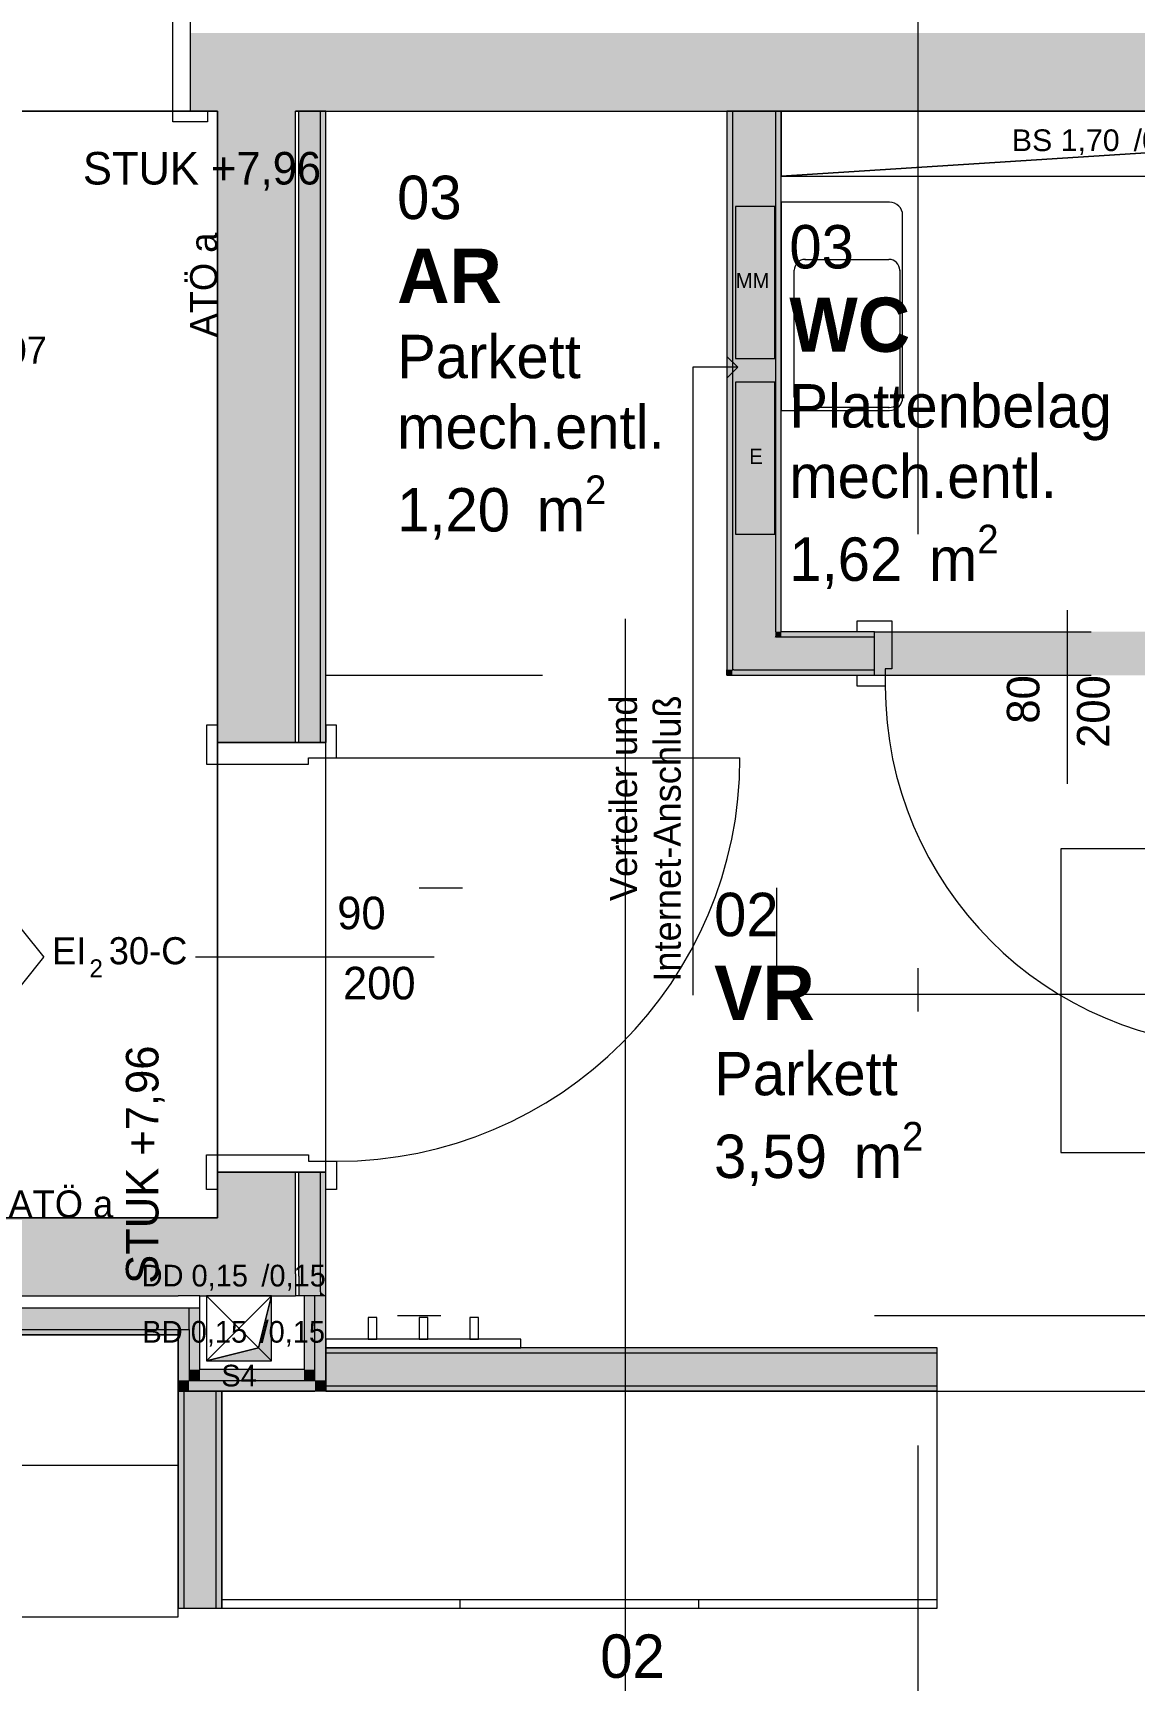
# Model space of a CAD drawing. Header units: metres. Extents: x -4 to 206, y -18 to 45.
# Drawn here: x 12.96 to 15.499, y -9.84 to -6.045 of the extents above; entities that cross this region are included whole.
import ezdxf

# ---------------------------------------------------------------- set-up
doc = ezdxf.new("R2010")
doc.units = ezdxf.units.M
doc.header["$MEASUREMENT"] = 0
for name, pattern in [('Achse', [0.004, 0.002, -0.001, 0, -0.001]), ('Schnittlinie', [0.006, 0.003, -0.0015, 0, -0.0015]), ('Strichlinie eng', [0.002, 0.0015, -0.0005]), ('Untersicht', [0.001, 0.0005, -0.0005])]:
    doc.linetypes.add(name, pattern=pattern)
for name, color, linetype in [('2._2.Stock PP STG1_4_000 Achsraster', 7, 'Continuous'), ('2._2.Stock PP STG1_4_120 Wand Innen tragend', 7, 'Continuous'), ('2._2.Stock PP STG1_4_130 Wand Innen', 7, 'Continuous'), ('2._2.Stock PP STG1_4_170 Schachtwände', 7, 'Continuous'), ('2._2.Stock PP STG1_4_220 Bodenaufbau', 7, 'Continuous'), ('2._2.Stock PP STG1_4_270 Deckendurchbruchsymbol', 7, 'Continuous'), ('2._2.Stock PP STG1_4_510 Möblierung', 7, 'Continuous'), ('2._2.Stock PP STG1_4_520 Fixeinbauten', 7, 'Continuous'), ('2._2.Stock PP STG1_4_530 Küche', 7, 'Continuous'), ('2._2.Stock PP STG1_4_540 Sanitäreinrichtung', 7, 'Continuous'), ('2._2.Stock PP STG1_4_630 Elektrische Installation', 7, 'Continuous'), ('2._2.Stock PP STG1_4_810 Raum', 7, 'Continuous'), ('2._2.Stock PP STG1_4_815 Raumbegrenzung', 7, 'Continuous'), ('2._2.Stock PP STG1_4_851 Marker Schnitt', 7, 'Continuous'), ('2._2.Stock PP STG1_4_910 Allgemein Bemaßung.x', 7, 'Continuous'), ('2._2.Stock PP STG1_4_945 Einreichplan Beschriftung', 7, 'Continuous')]:
    doc.layers.add(name, color=color, linetype=linetype)
doc.styles.add('ERSTELLTER_STIL_1', font='arial.ttf')
doc.styles.add('ERSTELLTER_STIL_2', font='')
doc.styles.add('ERSTELLTER_STIL_6', font='')
doc.styles.get('ERSTELLTER_STIL_2').set_extended_font_data('Eurostile')
doc.styles.get('ERSTELLTER_STIL_6').set_extended_font_data('Eurostile', bold=True)

msp = doc.modelspace()

# ---------------------------------------------------------------- hatches: boundary and pattern name
at = {"layer": '2._2.Stock PP STG1_4_120 Wand Innen tragend', "linetype": 'Continuous', "lineweight": 13, "true_color": 0x3f7f02}
for points in [[(16.385, -6.045), (13.3225, -6.045), (13.3225, -6.225), (16.385, -6.225)], [(13.385, -7.68), (13.565, -7.68), (13.565, -6.225), (13.385, -6.225)], [(13.385, -8.775), (13.565, -8.775), (13.565, -8.67), (13.385, -8.67)], [(9.685, -8.955), (13.295, -8.955), (13.295, -8.775), (9.685, -8.775)], [(13.32, -8.865), (13.295, -8.775), (13.295, -8.955), (13.32, -8.955)], [(13.385, -8.775), (13.295, -8.775), (13.345, -8.955), (13.385, -8.955)], [(13.385, -8.775), (13.565, -8.9046), (13.565, -8.775)], [(13.385, -8.955), (13.565, -8.955), (13.565, -8.9046), (13.385, -8.775)], [(13.345, -8.955), (13.32, -8.865), (13.32, -8.955)]]:
    msp.add_hatch(color=76, dxfattribs=at).paths.add_polyline_path(points)
at = {"layer": '2._2.Stock PP STG1_4_120 Wand Innen tragend', "linetype": 'Continuous', "lineweight": 13, "true_color": 0xffaa00}
for points in [[(13.5725, -6.225), (13.5725, -7.68), (13.6225, -7.68), (13.6225, -6.225)], [(13.5725, -8.91), (13.6225, -8.946), (13.6225, -8.67), (13.5725, -8.67)], [(13.6225, -8.946), (13.5725, -8.91), (13.5725, -8.955), (13.6225, -8.955)], [(9.685, -9.0325), (13.295, -9.0325), (13.295, -8.9825), (9.685, -8.9825)], [(13.32, -9.0325), (13.32, -8.9825), (13.295, -8.9825), (13.295, -9.0325)]]:
    msp.add_hatch(color=40, dxfattribs=at).paths.add_polyline_path(points)
at = {"layer": '2._2.Stock PP STG1_4_120 Wand Innen tragend', "linetype": 'Continuous', "lineweight": 13, "true_color": 0xfb02fe}
for points in [[(13.6225, -6.225), (13.6225, -7.68), (13.635, -7.68), (13.635, -6.225)], [(13.6225, -8.946), (13.635, -8.955), (13.635, -8.67), (13.6225, -8.67)], [(13.6225, -8.946), (13.6225, -8.955), (13.635, -8.955)], [(9.685, -9.045), (13.295, -9.045), (13.295, -9.0325), (9.685, -9.0325)]]:
    msp.add_hatch(color=6, dxfattribs=at).paths.add_polyline_path(points)
at = {"layer": '2._2.Stock PP STG1_4_130 Wand Innen', "linetype": 'Continuous', "lineweight": 13, "true_color": 0xfb02fe}
for points in [[(14.5725, -7.5125), (14.5725, -6.225), (14.56, -6.225), (14.56, -7.5125)], [(14.685, -7.425), (14.685, -6.225), (14.6725, -6.225), (14.6725, -7.425)], [(14.6725, -7.435), (14.685, -7.425), (14.6725, -7.425)], [(14.685, -7.425), (14.6725, -7.435), (14.6725, -7.4375), (14.685, -7.4375)], [(14.685, -7.425), (14.685, -7.4375), (14.9, -7.4375), (14.9, -7.425)], [(14.5725, -7.5125), (14.56, -7.5125), (14.56, -7.525), (14.5725, -7.515)], [(14.5725, -7.5125), (14.5725, -7.515), (14.5756, -7.5125)], [(14.5725, -7.515), (14.5725, -7.525), (14.9, -7.525), (14.9, -7.5125), (14.5756, -7.5125)], [(14.56, -7.525), (14.5725, -7.525), (14.5725, -7.515)], [(15.045, -9.075), (13.635, -9.075), (13.635, -9.0875), (15.045, -9.0875)], [(13.295, -9.175), (13.295, -9.675), (13.3075, -9.675), (13.3075, -9.175)], [(13.395, -9.675), (13.395, -9.175), (13.3825, -9.175), (13.3825, -9.675)], [(13.635, -9.175), (15.045, -9.175), (15.045, -9.1625), (13.635, -9.1625)]]:
    msp.add_hatch(color=6, dxfattribs=at).paths.add_polyline_path(points)
at = {"layer": '2._2.Stock PP STG1_4_130 Wand Innen', "linetype": 'Continuous', "lineweight": 13, "true_color": 0xffaa00}
for points in [[(14.6694, -7.4375), (14.6725, -7.435), (14.6725, -6.225), (14.5725, -6.225), (14.5725, -7.4375)], [(14.5725, -7.4375), (14.5725, -7.5125), (14.5756, -7.5125), (14.6694, -7.4375)], [(14.6725, -7.4375), (14.6694, -7.4375), (14.5756, -7.5125), (14.6725, -7.5125)], [(14.6725, -7.435), (14.6694, -7.4375), (14.6725, -7.4375)], [(14.6725, -7.5125), (14.9, -7.5125), (14.9, -7.4375), (14.6725, -7.4375)], [(15.045, -9.0875), (13.635, -9.0875), (13.635, -9.1625), (15.045, -9.1625)], [(13.3825, -9.675), (13.3825, -9.175), (13.3075, -9.175), (13.3075, -9.675)]]:
    msp.add_hatch(color=40, dxfattribs=at).paths.add_polyline_path(points)
at = {"layer": '2._2.Stock PP STG1_4_130 Wand Innen', "linetype": 'Continuous', "lineweight": 0, "true_color": 0xffffff}
msp.add_hatch(color=7, dxfattribs=at).paths.add_polyline_path([(15.79, -7.525), (15.79, -7.425), (14.9, -7.425), (14.9, -7.525)])
at = {"layer": '2._2.Stock PP STG1_4_170 Schachtwände', "linetype": 'Continuous', "lineweight": 13, "true_color": 0xfb02fe}
for points in [[(13.61, -9.125), (13.61, -8.955), (13.585, -8.955), (13.585, -9.125)], [(13.635, -9.15), (13.635, -8.955), (13.61, -8.955), (13.61, -9.15)], [(13.345, -9.125), (13.345, -8.9825), (13.32, -8.9825), (13.32, -9.125)], [(13.32, -9.15), (13.32, -9.0325), (13.295, -9.0325), (13.295, -9.15)], [(13.32, -9.125), (13.32, -9.15), (13.345, -9.125)], [(13.345, -9.125), (13.32, -9.15), (13.345, -9.15)], [(13.585, -9.125), (13.345, -9.125), (13.345, -9.15), (13.585, -9.15)], [(13.585, -9.15), (13.61, -9.15), (13.585, -9.125)], [(13.585, -9.125), (13.61, -9.15), (13.61, -9.125)], [(13.295, -9.15), (13.295, -9.175), (13.32, -9.15)], [(13.32, -9.15), (13.295, -9.175), (13.32, -9.175)], [(13.61, -9.15), (13.32, -9.15), (13.32, -9.175), (13.61, -9.175)], [(13.61, -9.175), (13.635, -9.175), (13.61, -9.15)], [(13.61, -9.15), (13.635, -9.175), (13.635, -9.15)]]:
    msp.add_hatch(color=6, dxfattribs=at).paths.add_polyline_path(points)
at = {"layer": '2._2.Stock PP STG1_4_270 Deckendurchbruchsymbol', "linetype": 'Continuous', "lineweight": 0}
msp.add_hatch(color=8, dxfattribs=at).paths.add_polyline_path([(13.36, -9.105), (13.51, -9.105), (13.51, -8.955), (13.4797, -9.0747)])
at = {"layer": '2._2.Stock PP STG1_4_630 Elektrische Installation', "linetype": 'Continuous', "lineweight": 0, "true_color": 0x3f1b00}
for points in [[(14.67, -6.445), (14.58, -6.445), (14.58, -6.795), (14.67, -6.795)], [(14.67, -6.85), (14.58, -6.85), (14.58, -7.2), (14.67, -7.2)]]:
    msp.add_hatch(color=28, dxfattribs=at).paths.add_polyline_path(points)

# ---------------------------------------------------------------- linework, layer by layer
at = {"layer": '2._2.Stock PP STG1_4_000 Achsraster', "color": 5, "linetype": 'Achse', "lineweight": 0, "ltscale": 1000}
for p, q in [((15, 3), (15, -18)), ((-1.5, -9), (21, -9))]:
    msp.add_line(p, q, dxfattribs=at)
at = {"layer": '2._2.Stock PP STG1_4_120 Wand Innen tragend', "color": 7, "linetype": 'Continuous', "lineweight": 13, "ltscale": 1000}
for p, q in [((13.3225, -5.975), (13.3225, -6.225)), ((13.2825, -6.25), (13.2825, -6.015)), ((13.3625, -6.25), (13.2825, -6.25)), ((13.3225, -6.225), (13.3625, -6.225)), ((13.3625, -6.225), (13.3625, -6.25)), ((13.5725, -7.68), (13.5725, -6.225)), ((13.6225, -7.68), (13.6225, -6.225)), ((13.385, -7.64), (13.36, -7.64)), ((13.36, -7.64), (13.36, -7.73)), ((13.385, -7.68), (13.385, -7.64)), ((13.66, -7.64), (13.635, -7.64)), ((13.635, -7.64), (13.635, -7.68)), ((13.66, -7.715), (13.66, -7.64)), ((13.635, -7.68), (13.385, -7.68)), ((13.565, -7.68), (13.5725, -7.68)), ((13.565, -7.68), (13.5725, -7.68)), ((13.565, -7.68), (13.5725, -7.68)), ((13.5725, -7.68), (13.6225, -7.68)), ((13.5725, -7.68), (13.6225, -7.68)), ((13.5725, -7.68), (13.6225, -7.68)), ((13.6225, -7.68), (13.635, -7.68)), ((13.6225, -7.68), (13.635, -7.68)), ((13.6225, -7.68), (13.635, -7.68)), ((13.36, -7.73), (13.595, -7.73)), ((13.595, -7.73), (13.595, -7.715)), ((13.595, -7.715), (13.66, -7.715)), ((13.66, -7.715), (14.59, -7.715)), ((13.885, -8.175), (13.335, -8.175)), ((13.36, -8.63), (13.595, -8.63)), ((13.36, -8.71), (13.36, -8.63)), ((13.595, -8.63), (13.595, -8.645)), ((13.595, -8.645), (13.66, -8.645)), ((13.66, -8.645), (13.66, -8.71)), ((13.635, -8.67), (13.385, -8.67)), ((13.385, -8.67), (13.385, -8.71)), ((13.565, -8.67), (13.5725, -8.67)), ((13.565, -8.67), (13.5725, -8.67)), ((13.565, -8.67), (13.5725, -8.67)), ((13.5725, -8.91), (13.5725, -8.67)), ((13.5725, -8.67), (13.6225, -8.67)), ((13.5725, -8.67), (13.6225, -8.67)), ((13.5725, -8.67), (13.6225, -8.67)), ((13.6225, -8.946), (13.6225, -8.67)), ((13.6225, -8.67), (13.635, -8.67)), ((13.6225, -8.67), (13.635, -8.67)), ((13.6225, -8.67), (13.635, -8.67)), ((13.635, -8.71), (13.635, -8.67)), ((13.385, -8.71), (13.36, -8.71)), ((13.66, -8.71), (13.635, -8.71)), ((13.5725, -8.91), (13.5725, -8.955)), ((13.6225, -8.946), (13.6225, -8.955)), ((9.685, -8.9825), (13.295, -8.9825)), ((9.685, -9.0325), (13.295, -9.0325))]:
    msp.add_line(p, q, dxfattribs=at)
at = {"layer": '2._2.Stock PP STG1_4_120 Wand Innen tragend', "color": 7, "linetype": 'Continuous', "lineweight": 18, "ltscale": 1000}
for p, q in [((13.3225, -6.045), (13.3225, -6.225)), ((13.3225, -6.045), (13.3225, -6.225)), ((13.3225, -6.045), (13.3225, -6.225)), ((13.565, -7.68), (13.565, -6.225)), ((13.385, -7.68), (13.565, -7.68)), ((13.385, -7.68), (13.565, -7.68)), ((13.385, -7.68), (13.565, -7.68)), ((13.385, -8.67), (13.565, -8.67)), ((13.385, -8.67), (13.565, -8.67)), ((13.385, -8.67), (13.565, -8.67)), ((13.565, -8.775), (13.565, -8.67)), ((13.565, -8.9046), (13.565, -8.775)), ((13.565, -8.9046), (13.565, -8.775)), ((13.565, -8.9046), (13.565, -8.955)), ((13.565, -8.9046), (13.565, -8.955)), ((9.685, -8.955), (13.295, -8.955))]:
    msp.add_line(p, q, dxfattribs=at)
at = {"layer": '2._2.Stock PP STG1_4_120 Wand Innen tragend', "color": 8, "linetype": 'Continuous', "lineweight": 13, "ltscale": 1000}
for p, q in [((13.3225, -6.225), (12.3325, -6.225)), ((13.385, -8.67), (13.385, -7.68)), ((13.635, -8.67), (13.635, -7.68))]:
    msp.add_line(p, q, dxfattribs=at)
at = {"layer": '2._2.Stock PP STG1_4_120 Wand Innen tragend', "color": 7, "linetype": 'Continuous', "lineweight": 18, "ltscale": 1000, "flags": 128}
for points in [[(13.3225, -6.225), (13.385, -6.225)], [(13.385, -6.225), (13.385, -7.68)], [(13.565, -6.225), (16.385, -6.225)], [(13.385, -8.67), (13.385, -8.775)], [(13.295, -8.775), (6.835, -8.775)], [(13.385, -8.775), (13.295, -8.775)], [(13.345, -8.955), (13.565, -8.955)]]:
    msp.add_lwpolyline(points, dxfattribs=at)
at = {"layer": '2._2.Stock PP STG1_4_120 Wand Innen tragend', "color": 7, "linetype": 'Continuous', "lineweight": 13, "ltscale": 1000, "flags": 128}
for points in [[(13.5725, -6.225), (13.565, -6.225)], [(13.6225, -6.225), (13.5725, -6.225)], [(13.635, -6.225), (13.6225, -6.225)], [(13.635, -7.68), (13.635, -6.225)], [(13.635, -8.955), (13.635, -8.67)], [(13.5725, -8.955), (13.565, -8.955)], [(13.6225, -8.955), (13.5725, -8.955)], [(13.635, -8.955), (13.6225, -8.955)], [(13.295, -9.045), (13.295, -9.0325)], [(9.685, -9.045), (13.295, -9.045)]]:
    msp.add_lwpolyline(points, dxfattribs=at)
at = {"layer": '2._2.Stock PP STG1_4_120 Wand Innen tragend', "color": 7, "linetype": 'Continuous', "lineweight": 13, "ltscale": 1000}
msp.add_arc((13.66, -7.715), 0.93, 270, 0, dxfattribs=at)
at = {"layer": '2._2.Stock PP STG1_4_130 Wand Innen', "color": 7, "linetype": 'Continuous', "lineweight": 18, "ltscale": 1000}
for p, q in [((14.5725, -6.225), (14.5725, -7.4375)), ((14.6725, -7.425), (14.6725, -6.225)), ((14.5725, -7.4375), (14.5725, -7.5125)), ((14.6725, -7.425), (14.6725, -7.435)), ((14.6725, -7.425), (14.6725, -7.435)), ((14.6725, -7.4375), (14.6725, -7.435)), ((14.6725, -7.4375), (14.6725, -7.435)), ((14.9, -7.4375), (14.6725, -7.4375)), ((14.9, -7.4375), (14.9, -7.425)), ((14.9, -7.4375), (14.9, -7.425)), ((14.9, -7.4375), (14.9, -7.425)), ((14.9, -7.5125), (14.9, -7.4375)), ((14.9, -7.5125), (14.9, -7.4375)), ((14.9, -7.5125), (14.9, -7.4375)), ((14.5756, -7.5125), (14.5725, -7.5125)), ((14.5756, -7.5125), (14.5725, -7.5125)), ((14.5756, -7.5125), (14.6725, -7.5125)), ((14.5756, -7.5125), (14.6725, -7.5125)), ((14.6725, -7.5125), (14.9, -7.5125)), ((14.9, -7.525), (14.9, -7.5125)), ((14.9, -7.525), (14.9, -7.5125)), ((14.9, -7.525), (14.9, -7.5125)), ((15.045, -9.0875), (13.635, -9.0875)), ((13.3075, -9.175), (13.3075, -9.675)), ((13.3825, -9.675), (13.3825, -9.175)), ((13.635, -9.1625), (15.045, -9.1625))]:
    msp.add_line(p, q, dxfattribs=at)
at = {"layer": '2._2.Stock PP STG1_4_130 Wand Innen', "color": 7, "linetype": 'Continuous', "lineweight": 13, "ltscale": 1000}
for p, q in [((14.86, -7.425), (14.86, -7.4)), ((14.86, -7.4), (14.94, -7.4)), ((14.94, -7.4), (14.94, -7.51)), ((15.345, -7.775), (15.345, -7.375)), ((14.9, -7.425), (14.86, -7.425)), ((14.9, -7.525), (14.9, -7.425)), ((14.94, -7.51), (14.925, -7.51)), ((14.925, -7.51), (14.925, -7.55)), ((14.86, -7.55), (14.86, -7.525)), ((14.86, -7.525), (14.9, -7.525)), ((14.925, -7.55), (14.86, -7.55))]:
    msp.add_line(p, q, dxfattribs=at)
at = {"layer": '2._2.Stock PP STG1_4_130 Wand Innen', "color": 8, "linetype": 'Untersicht', "lineweight": 13, "ltscale": 1000}
for p, q in [((14.9, -7.425), (15.79, -7.425)), ((14.9, -7.525), (15.79, -7.525))]:
    msp.add_line(p, q, dxfattribs=at)
at = {"layer": '2._2.Stock PP STG1_4_130 Wand Innen', "color": 7, "linetype": 'Continuous', "lineweight": 18, "ltscale": 1000, "flags": 128}
for points in [[(14.5725, -6.225), (14.56, -6.225)], [(14.56, -6.225), (14.56, -7.5125)], [(14.6725, -6.225), (14.5725, -6.225)], [(14.685, -6.225), (14.6725, -6.225)], [(14.685, -7.425), (14.685, -6.225)], [(14.9, -7.425), (14.685, -7.425)], [(14.56, -7.525), (14.56, -7.5125)], [(14.56, -7.525), (14.9, -7.525)], [(15.045, -9.075), (13.635, -9.075)], [(13.635, -9.075), (13.635, -9.175)], [(15.045, -9.175), (15.045, -9.075)], [(13.295, -9.175), (13.295, -9.675)], [(13.395, -9.175), (13.295, -9.175)], [(13.395, -9.675), (13.395, -9.175)], [(13.635, -9.175), (15.045, -9.175)], [(13.295, -9.675), (13.395, -9.675)]]:
    msp.add_lwpolyline(points, dxfattribs=at)
at = {"layer": '2._2.Stock PP STG1_4_130 Wand Innen', "color": 7, "linetype": 'Continuous', "lineweight": 13, "ltscale": 1000}
msp.add_arc((15.755, -7.55), 0.83, 180, 270, dxfattribs=at)
at = {"layer": '2._2.Stock PP STG1_4_170 Schachtwände', "color": 7, "linetype": 'Continuous', "lineweight": 18, "ltscale": 1000}
for p, q in [((13.32, -8.955), (13.295, -8.955)), ((13.32, -8.955), (13.295, -8.955)), ((13.345, -8.955), (13.32, -8.955)), ((13.345, -8.955), (13.32, -8.955)), ((13.345, -8.9825), (13.345, -8.955)), ((13.61, -9.125), (13.61, -8.955)), ((13.32, -9.0325), (13.32, -8.9825)), ((13.32, -9.0325), (13.32, -8.9825)), ((13.32, -9.0325), (13.32, -9.125)), ((13.32, -9.125), (13.32, -9.15)), ((13.61, -9.15), (13.61, -9.125)), ((13.32, -9.15), (13.345, -9.15)), ((13.345, -9.15), (13.585, -9.15)), ((13.585, -9.15), (13.61, -9.15))]:
    msp.add_line(p, q, dxfattribs=at)
at = {"layer": '2._2.Stock PP STG1_4_170 Schachtwände', "color": 7, "linetype": 'Continuous', "lineweight": 13, "ltscale": 1000}
for p, q in [((13.295, -8.9825), (13.32, -8.9825)), ((13.32, -8.9825), (13.345, -8.9825)), ((13.32, -8.9825), (13.345, -8.9825)), ((13.295, -9.0325), (13.32, -9.0325)), ((13.295, -9.0325), (13.32, -9.0325))]:
    msp.add_line(p, q, dxfattribs=at)
at = {"layer": '2._2.Stock PP STG1_4_170 Schachtwände', "color": 7, "linetype": 'Continuous', "lineweight": 18, "ltscale": 1000, "flags": 128}
for points in [[(13.345, -9.125), (13.345, -8.955)], [(13.61, -8.955), (13.585, -8.955)], [(13.585, -8.955), (13.585, -9.125)], [(13.635, -8.955), (13.61, -8.955)], [(13.635, -9.175), (13.635, -8.955)], [(13.295, -9.0325), (13.295, -9.15)], [(13.585, -9.125), (13.345, -9.125)], [(13.295, -9.175), (13.295, -9.15)], [(13.295, -9.175), (13.61, -9.175)], [(13.635, -9.175), (13.61, -9.175)]]:
    msp.add_lwpolyline(points, dxfattribs=at)
at = {"layer": '2._2.Stock PP STG1_4_220 Bodenaufbau', "color": 7, "linetype": 'Continuous', "lineweight": 13, "ltscale": 1000, "true_color": 0xf4f4f4, "flags": 128}
for points in [[(6.835, -8.775), (6.835, -6.225), (8.295, -6.225), (8.295, -5.7475), (8.745, -5.7475), (8.745, -3.865), (11.105, -3.865), (11.105, -6.225), (13.385, -6.225), (13.385, -8.775)], [(6.835, -8.775), (8.105, -8.775), (8.105, -7.555), (12.165, -7.555), (12.165, -8.775), (13.385, -8.775), (13.385, -6.225), (11.105, -6.225), (11.105, -6.045), (8.975, -6.045), (8.975, -6.225), (6.835, -6.225)]]:
    msp.add_lwpolyline(points, close=True, dxfattribs=at)
at = {"layer": '2._2.Stock PP STG1_4_270 Deckendurchbruchsymbol', "color": 7, "linetype": 'Strichlinie eng', "lineweight": 13, "ltscale": 1000}
for p, q in [((13.36, -9.105), (13.51, -8.955)), ((13.36, -8.955), (13.51, -9.105))]:
    msp.add_line(p, q, dxfattribs=at)
at = {"layer": '2._2.Stock PP STG1_4_270 Deckendurchbruchsymbol', "color": 1, "linetype": 'Continuous', "lineweight": 0, "ltscale": 1000, "flags": 128}
for points in [[(16.283, -6.2731), (16.385, -6.2251), (14.685, -6.225), (14.685, -6.375)], [(14.685, -6.375), (16.385, -6.3751), (16.385, -6.2251), (16.283, -6.2731)]]:
    msp.add_lwpolyline(points, close=True, dxfattribs=at)
at = {"layer": '2._2.Stock PP STG1_4_270 Deckendurchbruchsymbol', "color": 7, "linetype": 'Continuous', "lineweight": 13, "ltscale": 1000, "flags": 128}
for points in [[(13.4797, -9.0747), (13.51, -8.955), (13.36, -8.955), (13.36, -9.105)], [(13.36, -9.105), (13.51, -9.105), (13.51, -8.955), (13.4797, -9.0747)]]:
    msp.add_lwpolyline(points, close=True, dxfattribs=at)
at = {"layer": '2._2.Stock PP STG1_4_270 Deckendurchbruchsymbol', "color": 7, "linetype": 'Strichlinie eng', "lineweight": 13, "ltscale": 1000, "flags": 128}
msp.add_lwpolyline([(13.51, -9.105), (13.51, -8.955), (13.36, -8.955), (13.36, -9.105)], close=True, dxfattribs=at)
at = {"layer": '2._2.Stock PP STG1_4_510 Möblierung', "color": 8, "linetype": 'Continuous', "lineweight": 13, "ltscale": 1000, "true_color": 0x7e7f7f}
for p, q in [((13.395, -9.655), (15.045, -9.655)), ((13.395, -9.675), (13.395, -9.655)), ((13.945, -9.675), (13.945, -9.655)), ((14.495, -9.675), (14.495, -9.655))]:
    msp.add_line(p, q, dxfattribs=at)
at = {"layer": '2._2.Stock PP STG1_4_510 Möblierung', "color": 7, "linetype": 'Continuous', "lineweight": 13, "ltscale": 1000, "flags": 128}
for points in [[(13.7325, -9.005), (13.7325, -9.055), (13.7525, -9.055), (13.7525, -9.005)], [(13.85, -9.005), (13.85, -9.055), (13.87, -9.055), (13.87, -9.005)], [(13.9675, -9.005), (13.9675, -9.055), (13.9875, -9.055), (13.9875, -9.005)], [(14.085, -9.055), (13.635, -9.055), (13.635, -9.075), (14.085, -9.075)]]:
    msp.add_lwpolyline(points, close=True, dxfattribs=at)
at = {"layer": '2._2.Stock PP STG1_4_510 Möblierung', "color": 8, "linetype": 'Continuous', "lineweight": 13, "ltscale": 1000, "true_color": 0x7e7f7f, "flags": 128}
msp.add_lwpolyline([(13.395, -9.675), (15.045, -9.675), (15.045, -9.175), (13.395, -9.175)], close=True, dxfattribs=at)
at = {"layer": '2._2.Stock PP STG1_4_520 Fixeinbauten', "color": 5, "linetype": 'Continuous', "lineweight": 13, "ltscale": 1000, "flags": 128}
msp.add_lwpolyline([(15.605, -7.925), (15.33, -7.925), (15.33, -8.625), (15.605, -8.625)], close=True, dxfattribs=at)
at = {"layer": '2._2.Stock PP STG1_4_530 Küche', "color": 150, "linetype": 'Strichlinie eng', "lineweight": 13, "ltscale": 1000, "true_color": 0x0f7ffe}
for p, q in [((13.295, -9.045), (10.285, -9.045)), ((13.295, -9.345), (13.295, -9.045)), ((10.285, -9.345), (13.295, -9.345))]:
    msp.add_line(p, q, dxfattribs=at)
at = {"layer": '2._2.Stock PP STG1_4_530 Küche', "color": 150, "linetype": 'Continuous', "lineweight": 13, "ltscale": 1000, "true_color": 0x0f7ffe, "flags": 128}
msp.add_lwpolyline([(13.295, -9.045), (10.285, -9.045), (10.285, -9.695), (13.295, -9.695)], close=True, dxfattribs=at)
at = {"layer": '2._2.Stock PP STG1_4_540 Sanitäreinrichtung', "color": 150, "linetype": 'Continuous', "lineweight": 13, "ltscale": 1000, "true_color": 0x0f7ffe}
for p, q in [((14.715, -6.8832), (14.715, -6.5919)), ((14.74, -6.5669), (14.9332, -6.5669)), ((14.9582, -6.5919), (14.9582, -6.8832)), ((14.9332, -6.9082), (14.74, -6.9082))]:
    msp.add_line(p, q, dxfattribs=at)
at = {"layer": '2._2.Stock PP STG1_4_540 Sanitäreinrichtung', "color": 150, "linetype": 'Continuous', "lineweight": 13, "ltscale": 1000, "true_color": 0x0f7ffe, "flags": 128}
msp.add_lwpolyline([(14.685, -6.435), (14.685, -6.915), (14.935, -6.915, 0.414214), (14.965, -6.885), (14.965, -6.465, 0.414214), (14.935, -6.435)], format="xyb", close=True, dxfattribs=at)
at = {"layer": '2._2.Stock PP STG1_4_540 Sanitäreinrichtung', "color": 150, "linetype": 'Continuous', "lineweight": 13, "ltscale": 1000, "true_color": 0x0f7ffe}
for centre, start, end in [((14.74, -6.5919), 90, 180), ((14.9332, -6.5919), 0, 90), ((14.74, -6.8832), 180, 270), ((14.9332, -6.8832), 270, 0)]:
    msp.add_arc(centre, 0.025, start, end, dxfattribs=at)
for p in [(14.74, -6.5669), (14.9582, -6.5919), (14.715, -6.8832), (14.9332, -6.9082)]:
    msp.add_point(p, dxfattribs=at)
at = {"layer": '2._2.Stock PP STG1_4_630 Elektrische Installation', "color": 7, "linetype": 'Continuous', "lineweight": 13, "ltscale": 1000, "flags": 128}
for points in [[(14.67, -6.445), (14.58, -6.445), (14.58, -6.795), (14.67, -6.795)], [(14.67, -6.85), (14.58, -6.85), (14.58, -7.2), (14.67, -7.2)]]:
    msp.add_lwpolyline(points, close=True, dxfattribs=at)
at = {"layer": '2._2.Stock PP STG1_4_815 Raumbegrenzung', "color": 8, "linetype": 'Untersicht', "lineweight": 13, "ltscale": 1000}
for p, q in [((13.635, -7.525), (14.56, -7.525)), ((15.045, -9.175), (15.895, -9.175)), ((13.295, -10.525), (13.295, -9.675))]:
    msp.add_line(p, q, dxfattribs=at)
at = {"layer": '2._2.Stock PP STG1_4_851 Marker Schnitt', "color": 7, "linetype": 'Schnittlinie', "lineweight": 13, "ltscale": 1000}
for p, q in [((14.325, 4.805), (14.325, -18)), ((-2.85, -8.015), (14.6743, -8.015)), ((14.6743, -8.015), (14.6743, -8.2598)), ((14.6743, -8.2598), (19.85, -8.2598))]:
    msp.add_line(p, q, dxfattribs=at)
at = {"layer": '2._2.Stock PP STG1_4_910 Allgemein Bemaßung.x', "color": 7, "linetype": 'Continuous', "lineweight": 13, "ltscale": 1000}
for p in [(12.885, -8.05), (12.885, -8.3)]:
    msp.add_line(p, (12.985, -8.175), dxfattribs=at)
at = {"layer": '2._2.Stock PP STG1_4_945 Einreichplan Beschriftung', "color": 92, "linetype": 'Continuous', "lineweight": 13, "ltscale": 1000}
for p, q in [((14.585, -6.8152), (14.56, -6.7902)), ((14.585, -6.8152), (14.481, -6.8152)), ((14.481, -6.8152), (14.481, -7.5717)), ((14.585, -6.8152), (14.56, -6.8402)), ((14.481, -7.5717), (14.481, -8.2622))]:
    msp.add_line(p, q, dxfattribs=at)

# ---------------------------------------------------------------- texts
at = {"layer": '2._2.Stock PP STG1_4_120 Wand Innen tragend', "color": 7, "linetype": 'Continuous', "lineweight": 13, "attachment_point": 9, "style": 'ERSTELLTER_STIL_2'}
for s, insert, char_height in [('\\A1;{\\pqr;\\pt0;\\fEurostile|b0|i0|c0|p0;\\W1.000000;STUK +7,96}', (13.6242, -6.4082), 0.075), ('\\A1;{\\pqr;\\pt0;\\fEurostile|b0|i0|c0|p0;\\W1.000000;90}', (13.773, -8.1114), 0.075), ('\\A1;{\\pqr;\\pt0;\\fEurostile|b0|i0|c0|p0;\\W1.000000;EI}', (13.0827, -8.1914), 0.0625), ('\\A1;{\\pqr;\\pt0;\\fEurostile|b0|i0|c0|p0;\\W1.000000;30-C}', (13.3158, -8.192), 0.0625), ('\\A1;{\\pqr;\\pt0;\\fEurostile|b0|i0|c0|p0;\\W1.000000;2}', (13.1211, -8.2214), 0.041667), ('\\A1;{\\pqr;\\pt0;\\fEurostile|b0|i0|c0|p0;\\W1.000000;200}', (13.842, -8.273), 0.075)]:
    msp.add_mtext(s, dxfattribs=dict(at, insert=insert, char_height=char_height))
at = {"layer": '2._2.Stock PP STG1_4_120 Wand Innen tragend', "color": 7, "linetype": 'Continuous', "lineweight": 13, "insert": (13.2632, -8.3783), "char_height": 0.075, "attachment_point": 9, "rotation": 90, "style": 'ERSTELLTER_STIL_2'}
msp.add_mtext('\\A1;{\\pqr;\\pt0;\\fEurostile|b0|i0|c0|p0;\\W1.000000;STUK +7,96}', dxfattribs=at)
at = {"layer": '2._2.Stock PP STG1_4_130 Wand Innen', "color": 7, "linetype": 'Continuous', "lineweight": 13, "char_height": 0.075, "attachment_point": 9, "rotation": 90, "style": 'ERSTELLTER_STIL_2'}
for s, insert in [('\\A1;{\\pqr;\\pt0;\\fEurostile|b0|i0|c0|p0;\\W1.000000;80}', (15.2814, -7.525)), ('\\A1;{\\pqr;\\pt0;\\fEurostile|b0|i0|c0|p0;\\W1.000000;200}', (15.443, -7.525))]:
    msp.add_mtext(s, dxfattribs=dict(at, insert=insert))
at = {"layer": '2._2.Stock PP STG1_4_270 Deckendurchbruchsymbol', "color": 1, "linetype": 'Continuous', "lineweight": 0, "insert": (15.535, -6.3319), "char_height": 0.05, "attachment_point": 8, "rotation": 359.9959, "style": 'ERSTELLTER_STIL_1'}
msp.add_mtext('\\A1;{\\pqc;\\pt0;\\fArial|b0|i0|c0|p0;\\W1.000000;BS 1,70\\fArial|b0|i0|c0|p0;\\W1.000000;\\A1{\\H.66x;\\S^  ;}\\fArial|b0|i0|c0|p0;\\W1.000000; /0,15\\fArial|b0|i0|c0|p0;\\W1.000000;\\A1{\\H.66x;\\S^  ;}\\fArial|b0|i0|c0|p0;\\W1.000000; /0,03\\fArial|b0|i0|c0|p0;\\W1.000000;\\A1{\\H.66x;\\S^  ;}}', dxfattribs=at)
at = {"layer": '2._2.Stock PP STG1_4_270 Deckendurchbruchsymbol', "color": 1, "linetype": 'Continuous', "lineweight": 0, "char_height": 0.05, "style": 'ERSTELLTER_STIL_2'}
for s, insert, attachment_point in [('\\A1;{\\pqc;\\pt0;\\fEurostile|b0|i0|c0|p0;\\W1.000000;DD 0,15\\fEurostile|b0|i0|c0|p0;\\W1.000000;\\A1{\\H.66x;\\S^  ;}\\fEurostile|b0|i0|c0|p0;\\W1.000000; /0,15\\fEurostile|b0|i0|c0|p0;\\W1.000000;\\A1{\\H.66x;\\S^  ;}\\fEurostile|b0|i0|c0|p0;\\W1.000000;\\fEurostile|b0|i0|c0|p0;\\W1.000000;\\A1{\\H.66x;\\S^  ;}}', (13.435, -8.9481), 8), ('\\A1;{\\pqc;\\pt0;\\fEurostile|b0|i0|c0|p0;\\W1.000000;BD 0,15\\fEurostile|b0|i0|c0|p0;\\W1.000000;\\A1{\\H.66x;\\S^  ;}\\fEurostile|b0|i0|c0|p0;\\W1.000000; /0,15\\fEurostile|b0|i0|c0|p0;\\W1.000000;\\A1{\\H.66x;\\S^  ;}\\fEurostile|b0|i0|c0|p0;\\W1.000000;\\fEurostile|b0|i0|c0|p0;\\W1.000000;\\A1{\\H.66x;\\S^  ;}}', (13.435, -9.0775), 8), ('\\A1;{\\pqc;\\pt0;\\fEurostile|b0|i0|c0|p0;\\W1.000000;S4}', (13.435, -9.1139), 2)]:
    msp.add_mtext(s, dxfattribs=dict(at, insert=insert, attachment_point=attachment_point))
at = {"layer": '2._2.Stock PP STG1_4_630 Elektrische Installation', "color": 7, "linetype": 'Continuous', "lineweight": 13, "char_height": 0.035, "attachment_point": 4, "style": 'ERSTELLTER_STIL_2'}
for s, insert in [('\\A1;{\\pql;\\fEurostile|b0|i0|c0|p0;\\W1.000000;MM}', (14.58, -6.6156)), ('\\A1;{\\pql;\\fEurostile|b0|i0|c0|p0;\\W1.000000;E}', (14.6112, -7.0206))]:
    msp.add_mtext(s, dxfattribs=dict(at, insert=insert))
at = {"layer": '2._2.Stock PP STG1_4_810 Raum', "color": 7, "linetype": 'Continuous', "lineweight": 13, "attachment_point": 1}
for s, insert, char_height, style in [('\\A1;{\\pql;\\pt0;\\fEurostile|b0|i0|c0|p0;\\W1.000000;03}', (13.7995, -6.3739), 0.1, 'ERSTELLTER_STIL_2'), ('\\A1;{\\pql;\\pt0;\\fEurostile|b0|i0|c0|p0;\\W1.000000;03}', (14.7038, -6.4877), 0.1, 'ERSTELLTER_STIL_2'), ('\\A1;{\\pql;\\pt0;\\fEurostile|b1|i0|c0|p0;\\W1.000000;AR}', (13.7995, -6.5421), 0.125, 'ERSTELLTER_STIL_6'), ('\\A1;{\\pql;\\pt0;\\fEurostile|b1|i0|c0|p0;\\W1.000000;WC}', (14.7038, -6.6548), 0.125, 'ERSTELLTER_STIL_6'), ('\\A1;{\\pql;\\pt0;\\fEurostile|b0|i0|c0|p0;\\W1.000000;Parkett}', (13.7995, -6.7406), 0.1, 'ERSTELLTER_STIL_2'), ('\\A1;{\\pql;\\pt0;\\fEurostile|b0|i0|c0|p0;\\W1.000000;Plattenbelag}', (14.7038, -6.8543), 0.1, 'ERSTELLTER_STIL_2'), ('\\A1;{\\pql;\\pt0;\\fEurostile|b0|i0|c0|p0;\\W1.000000;mech.entl.}', (13.7995, -6.9031), 0.1, 'ERSTELLTER_STIL_2'), ('\\A1;{\\pql;\\pt0;\\fEurostile|b0|i0|c0|p0;\\W1.000000;mech.entl.}', (14.7038, -7.0168), 0.1, 'ERSTELLTER_STIL_2'), ('\\A1;{\\pql;\\pt0,0.05;\\fEurostile|b0|i0|c0|p0;\\W1.000000;1,20\\fEurostile|b0|i0|c0|p0;\\W1.000000;\\A1{\\H.66x;\\S^  ;}\\fEurostile|b0|i0|c0|p0;\\W1.000000; m\\fEurostile|b0|i0|c0|p0;\\W1.000000;\\A1{\\H.66x;\\S2^  ;}}', (13.7995, -7.0646), 0.1, 'ERSTELLTER_STIL_2'), ('\\A1;{\\pql;\\pt0,0.05;\\fEurostile|b0|i0|c0|p0;\\W1.000000;1,62\\fEurostile|b0|i0|c0|p0;\\W1.000000;\\A1{\\H.66x;\\S^  ;}\\fEurostile|b0|i0|c0|p0;\\W1.000000; m\\fEurostile|b0|i0|c0|p0;\\W1.000000;\\A1{\\H.66x;\\S2^  ;}}', (14.7038, -7.1783), 0.1, 'ERSTELLTER_STIL_2'), ('\\A1;{\\pql;\\pt0;\\fEurostile|b0|i0|c0|p0;\\W1.000000;02}', (14.5303, -8.0263), 0.1, 'ERSTELLTER_STIL_2'), ('\\A1;{\\pql;\\pt0;\\fEurostile|b1|i0|c0|p0;\\W1.000000;VR}', (14.5303, -8.1945), 0.125, 'ERSTELLTER_STIL_6'), ('\\A1;{\\pql;\\pt0;\\fEurostile|b0|i0|c0|p0;\\W1.000000;Parkett}', (14.5303, -8.3929), 0.1, 'ERSTELLTER_STIL_2'), ('\\A1;{\\pql;\\pt0,0.05;\\fEurostile|b0|i0|c0|p0;\\W1.000000;3,59\\fEurostile|b0|i0|c0|p0;\\W1.000000;\\A1{\\H.66x;\\S^  ;}\\fEurostile|b0|i0|c0|p0;\\W1.000000; m\\fEurostile|b0|i0|c0|p0;\\W1.000000;\\A1{\\H.66x;\\S2^  ;}}', (14.5303, -8.5544), 0.1, 'ERSTELLTER_STIL_2'), ('\\A1;{\\pql;\\pt0;\\fEurostile|b0|i0|c0|p0;\\W1.000000;02}', (14.2678, -9.7353), 0.1, 'ERSTELLTER_STIL_2')]:
    msp.add_mtext(s, dxfattribs=dict(at, insert=insert, char_height=char_height, style=style))
at = {"layer": '2._2.Stock PP STG1_4_910 Allgemein Bemaßung.x', "color": 7, "linetype": 'Continuous', "lineweight": 13, "insert": (12.5877, -6.7763), "char_height": 0.0625, "attachment_point": 4, "style": 'ERSTELLTER_STIL_2'}
msp.add_mtext('\\A1;{\\pql;\\fEurostile|b0|i0|c0|p0;\\W1.000000;TOP 01/07}', dxfattribs=at)
at = {"layer": '2._2.Stock PP STG1_4_945 Einreichplan Beschriftung', "color": 5, "linetype": 'Continuous', "lineweight": 0, "insert": (13.3856, -6.7466), "char_height": 0.0625, "attachment_point": 7, "rotation": 90, "style": 'ERSTELLTER_STIL_2'}
msp.add_mtext('\\A1;{\\pql;\\fEurostile|b0|i0|c0|p0;\\W1.000000;ATÖ a}', dxfattribs=at)
at = {"layer": '2._2.Stock PP STG1_4_945 Einreichplan Beschriftung', "color": 92, "linetype": 'Continuous', "lineweight": 13, "insert": (14.4543, -7.5717), "char_height": 0.0625, "attachment_point": 9, "rotation": 90, "line_spacing_factor": 0.968754, "style": 'ERSTELLTER_STIL_2'}
msp.add_mtext('\\A1;{\\pqr;\\fEurostile|b0|i0|c0|p0;\\W1.000000;Verteiler und\\P\\pqr;\\fEurostile|b0|i0|c0|p0;\\W1.000000;Internet-Anschluß}', dxfattribs=at)
at = {"layer": '2._2.Stock PP STG1_4_945 Einreichplan Beschriftung', "color": 5, "linetype": 'Continuous', "lineweight": 0, "insert": (12.9034, -8.7756), "char_height": 0.0625, "attachment_point": 7, "style": 'ERSTELLTER_STIL_2'}
msp.add_mtext('\\A1;{\\pql;\\fEurostile|b0|i0|c0|p0;\\W1.000000;ATÖ a}', dxfattribs=at)

doc.saveas('drawing.dxf')
